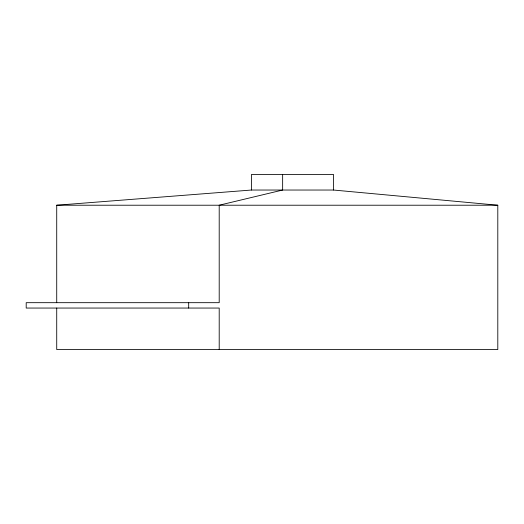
<?xml version="1.0" encoding="UTF-8"?>
<svg xmlns="http://www.w3.org/2000/svg" width="524" height="524" viewBox="0 0 524 524"><rect width="100%" height="100%" fill="white"/><g stroke="black" fill="none" stroke-linecap="round" stroke-linejoin="round"><path stroke-width="0.79" d="M56.723 302.682L56.723 205.218L251.461 190.035L333.513 190.035L497.8 205.218L497.8 349.547L56.723 349.547L56.723 308.053M56.723 205.218L497.8 205.218M333.513 190.035L333.513 174.453L251.461 174.453L251.461 190.035M282.646 174.453L282.646 190.035L219.202 205.218L219.202 302.682L26.2 302.682L26.2 308.053L219.202 308.053L219.202 349.547M188.686 302.682L188.686 308.053"/></g></svg>
